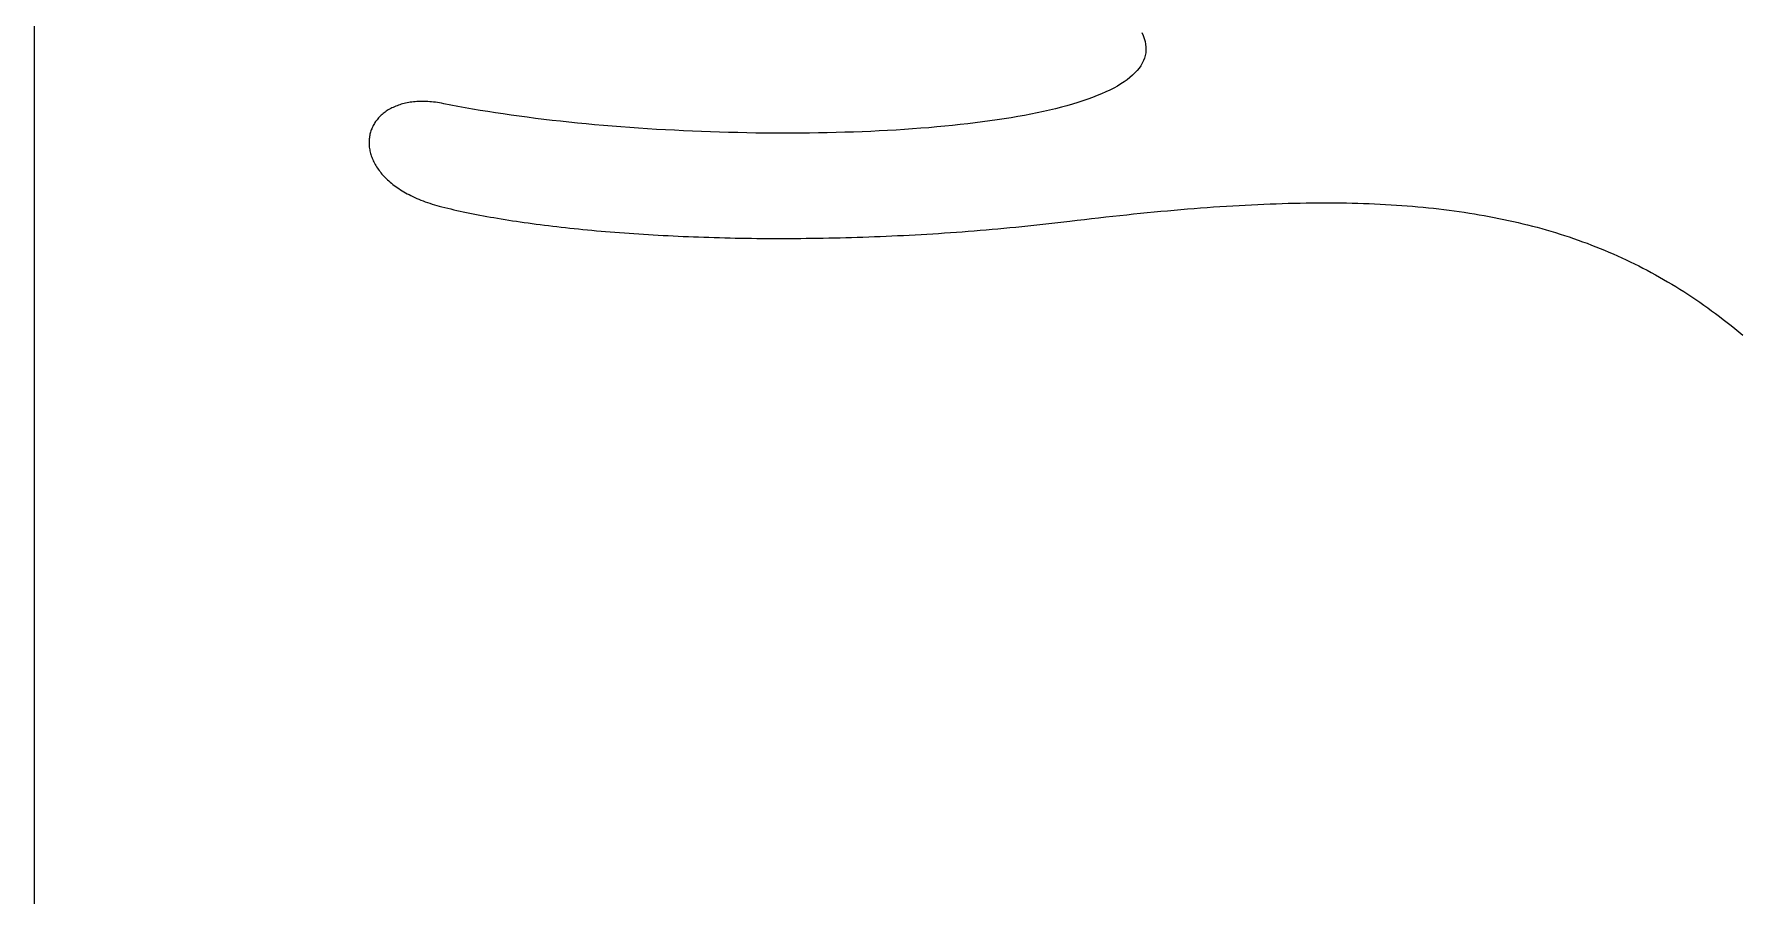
# Model space of a CAD drawing. Extents: x -220 to 640, y 0 to 300.
# Drawn here: x -220 to -154.3, y 173.1 to 206.3 of the extents above; entities that cross this region are included whole.
import ezdxf

# ---------------------------------------------------------------- set-up
doc = ezdxf.new("R2010")
doc.units = 0
doc.layers.get('0').update_dxf_attribs({"linetype": 'CONTINUOUS'})
doc.layers.add('FT_MACHINE', color=253, linetype='CONTINUOUS')

msp = doc.modelspace()

# ---------------------------------------------------------------- linework, layer by layer
for points in [[(-177.417, 206.338, 0), (-177.365, 206.221, 0), (-177.324, 206.106, 0), (-177.292, 205.993, 0), (-177.272, 205.881, 0), (-177.261, 205.772, 0), (-177.26, 205.664, 0), (-177.27, 205.559, 0), (-177.289, 205.455, 0), (-177.317, 205.353, 0), (-177.355, 205.253, 0), (-177.403, 205.155, 0), (-177.459, 205.059, 0), (-177.525, 204.965, 0), (-177.599, 204.873, 0), (-177.682, 204.782, 0), (-177.774, 204.693, 0), (-177.874, 204.606, 0), (-177.983, 204.521, 0), (-178.099, 204.438, 0), (-178.224, 204.357, 0), (-178.357, 204.277, 0), (-178.497, 204.2, 0), (-178.645, 204.124, 0), (-178.8, 204.05, 0), (-178.963, 203.977, 0), (-179.133, 203.907, 0), (-179.31, 203.838, 0), (-179.494, 203.771, 0), (-179.685, 203.706, 0), (-179.882, 203.642, 0), (-180.086, 203.58, 0), (-180.296, 203.52, 0), (-180.512, 203.462, 0), (-180.734, 203.405, 0), (-180.962, 203.351, 0), (-181.196, 203.298, 0), (-181.436, 203.246, 0), (-181.681, 203.196, 0), (-181.931, 203.148, 0), (-182.187, 203.102, 0), (-182.447, 203.058, 0), (-182.713, 203.015, 0), (-182.983, 202.973, 0), (-183.258, 202.934, 0), (-183.538, 202.896, 0), (-183.821, 202.859, 0), (-184.109, 202.825, 0), (-184.401, 202.792, 0), (-184.697, 202.76, 0), (-184.997, 202.73, 0), (-185.3, 202.702, 0), (-185.607, 202.676, 0), (-185.917, 202.651, 0), (-186.231, 202.627, 0), (-186.547, 202.606, 0), (-186.867, 202.585, 0), (-187.189, 202.567, 0), (-187.514, 202.55, 0), (-187.841, 202.534, 0), (-188.171, 202.52, 0), (-188.502, 202.508, 0), (-188.836, 202.497, 0), (-189.172, 202.487, 0), (-189.51, 202.48, 0), (-189.849, 202.473, 0), (-190.19, 202.469, 0), (-190.532, 202.465, 0), (-190.876, 202.464, 0), (-191.22, 202.463, 0), (-191.566, 202.464, 0), (-191.912, 202.467, 0), (-192.259, 202.471, 0), (-192.606, 202.477, 0), (-192.954, 202.484, 0), (-193.302, 202.492, 0), (-193.65, 202.502, 0), (-193.998, 202.514, 0), (-194.346, 202.527, 0), (-194.693, 202.541, 0), (-195.04, 202.557, 0), (-195.387, 202.574, 0), (-195.732, 202.592, 0), (-196.077, 202.612, 0), (-196.421, 202.633, 0), (-196.763, 202.656, 0), (-197.104, 202.68, 0), (-197.444, 202.706, 0), (-197.782, 202.732, 0), (-198.118, 202.761, 0), (-198.453, 202.79, 0), (-198.785, 202.821, 0), (-199.115, 202.853, 0), (-199.443, 202.887, 0), (-199.768, 202.921, 0), (-200.091, 202.958, 0), (-200.411, 202.995, 0), (-200.728, 203.034, 0), (-201.042, 203.074, 0), (-201.353, 203.115, 0), (-201.661, 203.158, 0), (-201.965, 203.202, 0), (-202.266, 203.247, 0), (-202.562, 203.293, 0), (-202.855, 203.341, 0), (-203.144, 203.39, 0), (-203.429, 203.44, 0), (-203.709, 203.492, 0), (-203.985, 203.544, 0), (-204.257, 203.598, 0)], [(-204.257, 203.598, 0), (-204.337, 203.614, 0), (-204.415, 203.627, 0), (-204.493, 203.64, 0), (-204.57, 203.651, 0), (-204.646, 203.66, 0), (-204.721, 203.668, 0), (-204.795, 203.674, 0), (-204.868, 203.679, 0), (-204.94, 203.682, 0), (-205.011, 203.684, 0), (-205.081, 203.685, 0), (-205.149, 203.684, 0), (-205.217, 203.682, 0), (-205.284, 203.679, 0), (-205.349, 203.674, 0), (-205.414, 203.668, 0), (-205.477, 203.66, 0), (-205.54, 203.652, 0), (-205.601, 203.642, 0), (-205.661, 203.631, 0), (-205.72, 203.619, 0), (-205.778, 203.605, 0), (-205.835, 203.591, 0), (-205.891, 203.575, 0), (-205.946, 203.558, 0), (-205.999, 203.54, 0), (-206.051, 203.521, 0), (-206.102, 203.501, 0), (-206.152, 203.48, 0), (-206.201, 203.458, 0), (-206.249, 203.435, 0), (-206.295, 203.41, 0), (-206.341, 203.385, 0), (-206.385, 203.359, 0), (-206.428, 203.333, 0), (-206.469, 203.305, 0), (-206.51, 203.276, 0), (-206.549, 203.247, 0), (-206.587, 203.216, 0), (-206.624, 203.185, 0), (-206.66, 203.153, 0), (-206.694, 203.12, 0), (-206.727, 203.087, 0), (-206.759, 203.053, 0), (-206.789, 203.018, 0), (-206.818, 202.982, 0), (-206.846, 202.946, 0), (-206.873, 202.909, 0), (-206.899, 202.871, 0), (-206.923, 202.833, 0), (-206.945, 202.794, 0), (-206.967, 202.755, 0), (-206.987, 202.715, 0), (-207.006, 202.674, 0), (-207.023, 202.633, 0), (-207.039, 202.592, 0), (-207.054, 202.55, 0), (-207.068, 202.507, 0), (-207.08, 202.465, 0), (-207.09, 202.421, 0), (-207.1, 202.378, 0), (-207.108, 202.334, 0), (-207.114, 202.289, 0), (-207.119, 202.245, 0), (-207.123, 202.2, 0), (-207.125, 202.154, 0), (-207.126, 202.109, 0), (-207.126, 202.063, 0), (-207.124, 202.017, 0), (-207.12, 201.97, 0), (-207.116, 201.924, 0), (-207.109, 201.877, 0), (-207.101, 201.83, 0), (-207.092, 201.784, 0), (-207.082, 201.737, 0), (-207.069, 201.689, 0), (-207.056, 201.642, 0), (-207.041, 201.595, 0), (-207.024, 201.548, 0), (-207.006, 201.5, 0), (-206.986, 201.453, 0), (-206.965, 201.406, 0), (-206.942, 201.359, 0), (-206.918, 201.311, 0), (-206.892, 201.264, 0), (-206.865, 201.217, 0), (-206.836, 201.171, 0), (-206.806, 201.124, 0), (-206.774, 201.077, 0), (-206.74, 201.031, 0), (-206.705, 200.985, 0), (-206.668, 200.939, 0), (-206.63, 200.893, 0), (-206.59, 200.848, 0), (-206.548, 200.803, 0), (-206.505, 200.758, 0), (-206.46, 200.714, 0), (-206.414, 200.67, 0), (-206.366, 200.626, 0), (-206.316, 200.583, 0), (-206.265, 200.54, 0), (-206.212, 200.497, 0), (-206.157, 200.455, 0), (-206.101, 200.414, 0), (-206.043, 200.373, 0), (-205.983, 200.332, 0), (-205.922, 200.292, 0), (-205.859, 200.253, 0), (-205.794, 200.214, 0), (-205.727, 200.175, 0), (-205.659, 200.138, 0), (-205.589, 200.101, 0), (-205.518, 200.064, 0), (-205.444, 200.028, 0), (-205.369, 199.993, 0), (-205.292, 199.959, 0), (-205.213, 199.925, 0), (-205.133, 199.893, 0), (-205.051, 199.86, 0), (-204.967, 199.829, 0), (-204.881, 199.799, 0), (-204.794, 199.769, 0), (-204.704, 199.74, 0), (-204.613, 199.712, 0), (-204.52, 199.685, 0), (-204.425, 199.659, 0), (-204.329, 199.634, 0)], [(-180.183, 199.081, 0), (-179.905, 199.115, 0), (-179.628, 199.148, 0), (-179.353, 199.18, 0), (-179.079, 199.212, 0), (-178.807, 199.242, 0), (-178.537, 199.272, 0), (-178.268, 199.302, 0), (-178, 199.33, 0), (-177.734, 199.358, 0), (-177.47, 199.385, 0), (-177.207, 199.411, 0), (-176.946, 199.436, 0), (-176.686, 199.461, 0), (-176.428, 199.484, 0), (-176.171, 199.507, 0), (-175.916, 199.529, 0), (-175.662, 199.55, 0), (-175.409, 199.571, 0), (-175.158, 199.59, 0), (-174.909, 199.609, 0), (-174.66, 199.627, 0), (-174.414, 199.643, 0), (-174.168, 199.659, 0), (-173.925, 199.674, 0), (-173.682, 199.689, 0), (-173.441, 199.702, 0), (-173.201, 199.714, 0), (-172.963, 199.726, 0), (-172.726, 199.736, 0), (-172.49, 199.746, 0), (-172.256, 199.754, 0), (-172.023, 199.762, 0), (-171.791, 199.769, 0), (-171.561, 199.774, 0), (-171.332, 199.779, 0), (-171.104, 199.783, 0), (-170.877, 199.785, 0), (-170.652, 199.787, 0), (-170.428, 199.788, 0), (-170.205, 199.787, 0), (-169.984, 199.786, 0), (-169.764, 199.784, 0), (-169.545, 199.78, 0), (-169.327, 199.776, 0), (-169.11, 199.77, 0), (-168.895, 199.763, 0), (-168.681, 199.756, 0), (-168.468, 199.747, 0), (-168.256, 199.737, 0), (-168.045, 199.726, 0), (-167.836, 199.714, 0), (-167.628, 199.701, 0), (-167.421, 199.686, 0), (-167.214, 199.671, 0), (-167.01, 199.654, 0), (-166.806, 199.636, 0), (-166.603, 199.617, 0), (-166.401, 199.597, 0), (-166.201, 199.576, 0), (-166.001, 199.554, 0), (-165.803, 199.53, 0), (-165.606, 199.505, 0), (-165.409, 199.479, 0), (-165.214, 199.452, 0), (-165.02, 199.424, 0), (-164.827, 199.394, 0), (-164.635, 199.363, 0), (-164.444, 199.331, 0), (-164.253, 199.297, 0), (-164.064, 199.263, 0), (-163.876, 199.227, 0), (-163.689, 199.189, 0), (-163.503, 199.151, 0), (-163.317, 199.111, 0), (-163.133, 199.07, 0), (-162.949, 199.028, 0), (-162.767, 198.984, 0), (-162.585, 198.939, 0), (-162.405, 198.893, 0), (-162.225, 198.845, 0), (-162.046, 198.796, 0), (-161.868, 198.745, 0), (-161.691, 198.694, 0), (-161.514, 198.641, 0), (-161.339, 198.586, 0), (-161.164, 198.53, 0), (-160.991, 198.473, 0), (-160.818, 198.414, 0), (-160.646, 198.354, 0), (-160.474, 198.293, 0), (-160.304, 198.23, 0), (-160.134, 198.165, 0), (-159.965, 198.1, 0), (-159.797, 198.032, 0), (-159.629, 197.964, 0), (-159.463, 197.893, 0), (-159.297, 197.822, 0), (-159.132, 197.749, 0), (-158.967, 197.674, 0), (-158.803, 197.598, 0), (-158.64, 197.52, 0), (-158.478, 197.441, 0), (-158.316, 197.361, 0), (-158.155, 197.278, 0), (-157.995, 197.195, 0), (-157.836, 197.109, 0), (-157.677, 197.023, 0), (-157.518, 196.934, 0), (-157.361, 196.844, 0), (-157.203, 196.753, 0), (-157.047, 196.66, 0), (-156.891, 196.565, 0), (-156.736, 196.469, 0), (-156.581, 196.371, 0), (-156.427, 196.272, 0), (-156.274, 196.17, 0), (-156.121, 196.068, 0), (-155.968, 195.963, 0), (-155.817, 195.857, 0), (-155.665, 195.75, 0), (-155.515, 195.64, 0), (-155.364, 195.529, 0), (-155.215, 195.417, 0), (-155.065, 195.302, 0), (-154.917, 195.186, 0), (-154.768, 195.068, 0), (-154.62, 194.949, 0)], [(-204.329, 199.634, 0), (-204.217, 199.606, 0), (-204.103, 199.578, 0), (-203.987, 199.55, 0), (-203.869, 199.523, 0), (-203.75, 199.496, 0), (-203.629, 199.469, 0), (-203.506, 199.443, 0), (-203.381, 199.416, 0), (-203.255, 199.39, 0), (-203.127, 199.364, 0), (-202.997, 199.339, 0), (-202.866, 199.314, 0), (-202.732, 199.289, 0), (-202.598, 199.264, 0), (-202.461, 199.24, 0), (-202.323, 199.216, 0), (-202.184, 199.192, 0), (-202.042, 199.168, 0), (-201.899, 199.145, 0), (-201.755, 199.122, 0), (-201.609, 199.099, 0), (-201.461, 199.077, 0), (-201.312, 199.055, 0), (-201.162, 199.033, 0), (-201.01, 199.012, 0), (-200.856, 198.991, 0), (-200.701, 198.97, 0), (-200.545, 198.95, 0), (-200.387, 198.93, 0), (-200.227, 198.91, 0), (-200.066, 198.891, 0), (-199.904, 198.872, 0), (-199.741, 198.853, 0), (-199.576, 198.834, 0), (-199.409, 198.816, 0), (-199.242, 198.799, 0), (-199.073, 198.781, 0), (-198.902, 198.764, 0), (-198.731, 198.748, 0), (-198.558, 198.732, 0), (-198.384, 198.716, 0), (-198.208, 198.7, 0), (-198.031, 198.685, 0), (-197.853, 198.67, 0), (-197.674, 198.656, 0), (-197.494, 198.642, 0), (-197.312, 198.628, 0), (-197.13, 198.615, 0), (-196.946, 198.602, 0), (-196.761, 198.59, 0), (-196.575, 198.578, 0), (-196.387, 198.566, 0), (-196.199, 198.555, 0), (-196.009, 198.544, 0), (-195.819, 198.534, 0), (-195.627, 198.524, 0), (-195.435, 198.514, 0), (-195.241, 198.505, 0), (-195.046, 198.497, 0), (-194.85, 198.488, 0), (-194.654, 198.481, 0), (-194.456, 198.473, 0), (-194.257, 198.466, 0), (-194.058, 198.46, 0), (-193.857, 198.454, 0), (-193.656, 198.448, 0), (-193.453, 198.443, 0), (-193.25, 198.438, 0), (-193.046, 198.434, 0), (-192.841, 198.43, 0), (-192.635, 198.427, 0), (-192.428, 198.424, 0), (-192.22, 198.421, 0), (-192.012, 198.419, 0), (-191.803, 198.418, 0), (-191.593, 198.417, 0), (-191.382, 198.417, 0), (-191.171, 198.417, 0), (-190.959, 198.417, 0), (-190.746, 198.418, 0), (-190.532, 198.42, 0), (-190.318, 198.422, 0), (-190.103, 198.424, 0), (-189.887, 198.427, 0), (-189.671, 198.431, 0), (-189.454, 198.435, 0), (-189.236, 198.439, 0), (-189.018, 198.444, 0), (-188.799, 198.45, 0), (-188.58, 198.456, 0), (-188.36, 198.463, 0), (-188.14, 198.47, 0), (-187.919, 198.477, 0), (-187.697, 198.486, 0), (-187.475, 198.494, 0), (-187.252, 198.504, 0), (-187.029, 198.514, 0), (-186.806, 198.524, 0), (-186.582, 198.535, 0), (-186.357, 198.547, 0), (-186.133, 198.559, 0), (-185.907, 198.571, 0), (-185.682, 198.585, 0), (-185.456, 198.598, 0), (-185.229, 198.613, 0), (-185.003, 198.628, 0), (-184.775, 198.643, 0), (-184.548, 198.66, 0), (-184.32, 198.676, 0), (-184.092, 198.694, 0), (-183.864, 198.711, 0), (-183.635, 198.73, 0), (-183.406, 198.749, 0), (-183.177, 198.769, 0), (-182.948, 198.789, 0), (-182.718, 198.81, 0), (-182.489, 198.832, 0), (-182.259, 198.854, 0), (-182.029, 198.876, 0), (-181.798, 198.9, 0), (-181.568, 198.924, 0), (-181.337, 198.949, 0), (-181.107, 198.974, 0), (-180.876, 199, 0), (-180.645, 199.026, 0), (-180.414, 199.053, 0), (-180.183, 199.081, 0)], [(-154.62, 194.949, 0), (-154.543, 194.886, 0), (-154.466, 194.822, 0), (-154.389, 194.759, 0), (-154.312, 194.695, 0)]]:
    msp.add_polyline3d(points)
at = {"layer": 'FT_MACHINE'}
msp.add_lwpolyline([(-220, 0), (-20, 0), (-20, 300), (-220, 300)], close=True, dxfattribs=at)

doc.saveas('drawing.dxf')
